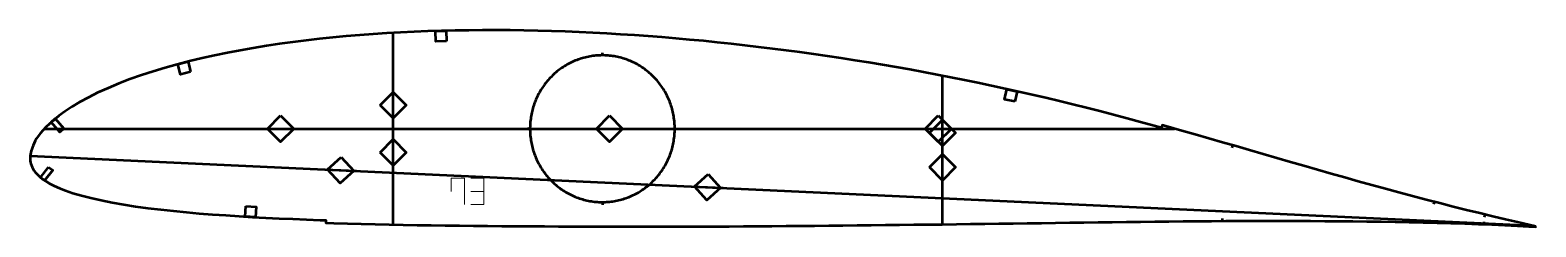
# Model space of a CAD drawing. Header units: metres. Extents: x 11 to 586, y 163 to 238.
import ezdxf

# ---------------------------------------------------------------- set-up
doc = ezdxf.new("R2010")
doc.units = ezdxf.units.M
doc.layers.add('Layer', color=1, linetype='Continuous', lineweight=50)
doc.layers.add('NumLabel', color=1, linetype='Continuous', lineweight=15)

msp = doc.modelspace()

# ---------------------------------------------------------------- linework, layer by layer
at = {"layer": 'Layer', "color": 7}
for p, q in [((149.55, 163.48), (149.55, 236.5)), ((359.55, 163.55), (359.55, 220.19)), ((149.55, 202.99), (149.55, 214.99)), ((359.55, 192.42), (359.55, 204.42)), ((16.24, 200), (448.26, 200)), ((100.55, 200), (112.55, 200)), ((149.55, 184.98), (149.55, 196.98)), ((226.25, 200), (238.25, 200)), ((351.96, 200), (363.96, 200)), ((359.55, 179.33), (359.55, 191.33)), ((10.82, 189.7), (584.79, 163.14)), ((123.52, 184.49), (135.5, 183.93)), ((263.76, 178), (275.75, 177.44))]:
    msp.add_line(p, q, dxfattribs=at)
at = {"layer": 'Layer'}
for p, q in [((229.55, 227.97), (229.55, 228.97)), ((201.87, 200), (200.87, 200)), ((257.22, 200), (258.22, 200)), ((470.4, 193.69), (470.14, 192.72)), ((229.55, 172.03), (229.55, 171.03)), ((547.48, 172.16), (547.25, 171.19)), ((566.88, 167.3), (566.67, 166.32)), ((466.45, 165.83), (466.44, 164.83)), ((546.47, 165.2), (546.44, 164.2)), ((566.46, 164.56), (566.43, 163.56))]:
    msp.add_line(p, q, dxfattribs=at)
for points in [[(586.33, 162.8), (583.7, 163.38), (579.41, 164.34), (574.8, 165.41), (569.97, 166.56), (564.98, 167.76), (559.91, 169.01), (554.79, 170.29), (549.63, 171.61), (544.46, 172.94), (539.27, 174.31), (534.08, 175.68), (528.89, 177.08), (523.71, 178.49), (518.53, 179.94), (513.34, 181.39), (508.15, 182.84), (502.95, 184.31), (497.75, 185.8), (492.54, 187.29), (487.33, 188.79), (482.14, 190.29), (476.95, 191.8), (471.77, 193.29), (466.58, 194.78), (461.4, 196.28), (456.22, 197.76), (451.03, 199.22), (445.86, 200.68), (443.49, 201.33), (443.23, 200.37), (440.43, 201.14), (435.26, 202.54), (430.1, 203.93), (424.93, 205.29), (419.76, 206.63), (414.6, 207.94), (409.43, 209.22), (404.27, 210.48), (399.09, 211.71), (393.9, 212.91), (388.71, 214.09), (383.52, 215.25), (378.32, 216.37), (373.13, 217.46), (367.92, 218.53), (362.71, 219.58), (357.51, 220.58), (352.29, 221.56), (347.06, 222.51), (341.83, 223.44), (336.6, 224.34), (331.37, 225.2), (326.12, 226.04), (320.87, 226.85), (315.61, 227.63), (310.36, 228.39), (305.09, 229.11), (299.82, 229.82), (294.55, 230.49), (289.28, 231.14), (284.01, 231.75), (278.73, 232.34), (273.45, 232.89), (268.17, 233.43), (262.89, 233.92), (257.6, 234.39), (252.32, 234.83), (247.04, 235.24), (241.76, 235.61), (236.48, 235.96), (231.2, 236.27), (225.91, 236.55), (220.63, 236.8), (215.36, 237.01), (210.09, 237.19), (204.81, 237.33), (199.55, 237.44), (194.28, 237.5), (189.01, 237.54), (183.76, 237.54), (178.51, 237.49), (173.27, 237.41), (168.04, 237.29), (162.81, 237.12), (157.59, 236.91), (152.37, 236.66), (147.17, 236.36), (141.98, 236.02), (136.79, 235.64), (131.62, 235.21), (126.48, 234.73), (121.36, 234.21), (116.26, 233.62), (111.18, 232.98), (106.13, 232.29), (101.1, 231.53), (96.1, 230.71), (91.12, 229.84), (86.2, 228.92), (81.32, 227.93), (76.5, 226.86), (71.73, 225.72), (67.03, 224.5), (62.37, 223.2), (57.8, 221.83), (53.32, 220.37), (48.94, 218.83), (44.69, 217.21), (40.6, 215.5), (36.71, 213.74), (33.07, 211.93), (29.71, 210.09), (26.68, 208.28), (24.02, 206.53), (21.73, 204.87), (19.78, 203.32), (18.15, 201.91), (16.78, 200.56), (15.63, 199.35), (14.69, 198.25), (13.91, 197.21), (13.27, 196.23), (12.74, 195.33), (12.3, 194.47), (11.93, 193.65), (11.63, 192.91), (11.38, 192.22), (11.19, 191.55), (11.03, 190.94), (10.92, 190.34), (10.83, 189.78), (10.77, 189.3), (10.8, 188.84), (10.82, 188.26), (10.85, 187.71), (10.91, 187.16), (11.04, 186.59), (11.24, 185.98), (11.52, 185.33), (11.89, 184.65), (12.37, 183.94), (12.95, 183.2), (13.66, 182.43), (14.51, 181.65), (15.52, 180.84), (16.75, 180.02), (18.23, 179.17), (19.96, 178.28), (21.98, 177.36), (24.36, 176.43), (27.15, 175.5), (30.37, 174.56), (33.96, 173.61), (37.88, 172.72), (42.11, 171.88), (46.54, 171.09), (51.11, 170.39), (55.82, 169.77), (60.68, 169.21), (65.6, 168.66), (70.51, 168.15), (75.45, 167.73), (80.49, 167.36), (85.57, 167), (90.65, 166.65), (95.74, 166.33), (100.85, 166.05), (105.99, 165.81), (111.18, 165.6), (116.4, 165.4), (121.65, 165.21), (123.81, 165.14), (123.77, 164.14), (126.87, 164.03), (132.12, 163.88), (137.38, 163.73), (142.67, 163.61), (147.99, 163.51), (153.34, 163.4), (158.71, 163.3), (164.09, 163.21), (169.48, 163.13), (174.87, 163.06), (180.27, 163), (185.67, 162.95), (191.09, 162.91), (196.52, 162.88), (201.95, 162.84), (207.38, 162.81), (212.82, 162.78), (218.25, 162.76), (223.68, 162.74), (229.12, 162.73), (234.56, 162.72), (239.99, 162.72), (245.43, 162.71), (250.87, 162.72), (256.3, 162.73), (261.74, 162.74), (267.18, 162.76), (272.62, 162.77), (278.06, 162.79), (283.49, 162.81), (288.91, 162.84), (294.34, 162.89), (299.78, 162.94), (305.21, 162.98), (310.65, 163.03), (316.08, 163.07), (321.51, 163.13), (326.93, 163.19), (332.35, 163.26), (337.77, 163.33), (343.19, 163.39), (348.61, 163.44), (354.03, 163.49), (359.45, 163.55), (364.87, 163.63), (370.3, 163.7), (375.72, 163.77), (381.13, 163.83), (386.54, 163.9), (391.95, 163.98), (397.36, 164.07), (402.78, 164.16), (408.2, 164.24), (413.62, 164.32), (419.04, 164.38), (424.47, 164.44), (429.9, 164.5), (435.31, 164.57), (440.72, 164.64), (446.13, 164.7), (451.54, 164.73), (456.97, 164.77), (462.4, 164.8), (467.83, 164.84), (473.25, 164.87), (478.66, 164.89), (484.07, 164.9), (489.48, 164.89), (494.88, 164.89), (500.28, 164.86), (505.67, 164.82), (511.06, 164.78), (516.45, 164.74), (521.83, 164.68), (527.21, 164.6), (532.58, 164.5), (537.95, 164.4), (543.3, 164.28), (548.64, 164.14), (553.96, 163.99), (559.24, 163.83), (564.46, 163.64), (569.6, 163.44), (574.58, 163.23), (579.33, 163.01), (583.72, 162.78), (586.41, 162.63)], [(257.22, 200), (257.22, 200.59), (257.2, 201.18), (257.17, 201.76), (257.12, 202.35), (257.07, 202.93), (257, 203.52), (256.92, 204.1), (256.83, 204.68), (256.73, 205.26), (256.61, 205.83), (256.49, 206.41), (256.35, 206.98), (256.2, 207.55), (256.03, 208.11), (255.86, 208.67), (255.67, 209.23), (255.47, 209.78), (255.27, 210.33), (255.05, 210.87), (254.81, 211.41), (254.57, 211.95), (254.32, 212.48), (254.05, 213), (253.78, 213.52), (253.49, 214.03), (253.19, 214.53), (252.89, 215.03), (252.57, 215.52), (252.24, 216.01), (251.9, 216.49), (251.55, 216.96), (251.2, 217.42), (250.83, 217.88), (250.45, 218.33), (250.07, 218.77), (249.67, 219.2), (249.27, 219.62), (248.86, 220.04), (248.44, 220.44), (248.01, 220.84), (247.57, 221.23), (247.12, 221.6), (246.67, 221.97), (246.21, 222.33), (245.74, 222.68), (245.27, 223.02), (244.79, 223.35), (244.3, 223.67), (243.8, 223.97), (243.3, 224.27), (242.79, 224.56), (242.28, 224.83), (241.76, 225.1), (241.24, 225.35), (240.71, 225.6), (240.17, 225.83), (239.63, 226.05), (239.09, 226.26), (238.54, 226.45), (237.99, 226.64), (237.43, 226.81), (236.87, 226.97), (236.31, 227.12), (235.74, 227.26), (235.18, 227.39), (234.61, 227.5), (234.03, 227.6), (233.46, 227.69), (232.88, 227.77), (232.3, 227.83), (231.72, 227.88), (231.14, 227.92), (230.56, 227.95), (229.98, 227.97), (229.4, 227.97), (228.82, 227.96), (228.24, 227.94), (227.66, 227.91), (227.08, 227.86), (226.5, 227.8), (225.92, 227.73), (225.35, 227.65), (224.77, 227.55), (224.2, 227.44), (223.63, 227.32), (223.06, 227.19), (222.5, 227.05), (221.94, 226.89), (221.38, 226.73), (220.83, 226.55), (220.28, 226.36), (219.73, 226.15), (219.19, 225.94), (218.65, 225.71), (218.12, 225.48), (217.59, 225.23), (217.07, 224.97), (216.56, 224.7), (216.04, 224.42), (215.54, 224.12), (215.04, 223.82), (214.55, 223.51), (214.06, 223.18), (213.59, 222.85), (213.11, 222.51), (212.65, 222.15), (212.19, 221.79), (211.74, 221.42), (211.3, 221.03), (210.87, 220.64), (210.44, 220.24), (210.03, 219.83), (209.62, 219.41), (209.22, 218.98), (208.83, 218.55), (208.45, 218.1), (208.08, 217.65), (207.71, 217.19), (207.36, 216.72), (207.02, 216.25), (206.69, 215.77), (206.36, 215.28), (206.05, 214.78), (205.75, 214.28), (205.46, 213.77), (205.18, 213.26), (204.91, 212.74), (204.65, 212.21), (204.4, 211.68), (204.16, 211.14), (203.93, 210.6), (203.72, 210.06), (203.52, 209.5), (203.32, 208.95), (203.14, 208.39), (202.98, 207.83), (202.82, 207.26), (202.67, 206.69), (202.54, 206.12), (202.42, 205.55), (202.31, 204.97), (202.21, 204.39), (202.13, 203.81), (202.05, 203.23), (201.99, 202.64), (201.94, 202.06), (201.91, 201.47), (201.88, 200.88), (201.87, 200.29), (201.87, 199.71), (201.88, 199.12), (201.91, 198.53), (201.94, 197.94), (201.99, 197.36), (202.05, 196.77), (202.13, 196.19), (202.21, 195.61), (202.31, 195.03), (202.42, 194.45), (202.54, 193.88), (202.67, 193.31), (202.82, 192.74), (202.98, 192.17), (203.14, 191.61), (203.32, 191.05), (203.52, 190.5), (203.72, 189.94), (203.93, 189.4), (204.16, 188.86), (204.4, 188.32), (204.65, 187.79), (204.91, 187.26), (205.18, 186.74), (205.46, 186.23), (205.75, 185.72), (206.05, 185.22), (206.36, 184.72), (206.69, 184.23), (207.02, 183.75), (207.36, 183.28), (207.71, 182.81), (208.08, 182.35), (208.45, 181.9), (208.83, 181.45), (209.22, 181.02), (209.62, 180.59), (210.03, 180.17), (210.44, 179.76), (210.87, 179.36), (211.3, 178.97), (211.74, 178.58), (212.19, 178.21), (212.65, 177.85), (213.11, 177.49), (213.59, 177.15), (214.06, 176.82), (214.55, 176.49), (215.04, 176.18), (215.54, 175.88), (216.04, 175.58), (216.56, 175.3), (217.07, 175.03), (217.59, 174.77), (218.12, 174.52), (218.65, 174.29), (219.19, 174.06), (219.73, 173.85), (220.28, 173.64), (220.83, 173.45), (221.38, 173.27), (221.94, 173.11), (222.5, 172.95), (223.06, 172.81), (223.63, 172.68), (224.2, 172.56), (224.77, 172.45), (225.35, 172.35), (225.92, 172.27), (226.5, 172.2), (227.08, 172.14), (227.66, 172.09), (228.24, 172.06), (228.82, 172.04), (229.4, 172.03), (229.98, 172.03), (230.56, 172.05), (231.14, 172.08), (231.72, 172.12), (232.3, 172.17), (232.88, 172.23), (233.46, 172.31), (234.03, 172.4), (234.61, 172.5), (235.18, 172.61), (235.74, 172.74), (236.31, 172.88), (236.87, 173.03), (237.43, 173.19), (237.99, 173.36), (238.54, 173.55), (239.09, 173.74), (239.63, 173.95), (240.17, 174.17), (240.71, 174.4), (241.24, 174.65), (241.76, 174.9), (242.28, 175.17), (242.79, 175.44), (243.3, 175.73), (243.8, 176.03), (244.3, 176.33), (244.79, 176.65), (245.27, 176.98), (245.74, 177.32), (246.21, 177.67), (246.67, 178.03), (247.12, 178.4), (247.57, 178.77), (248.01, 179.16), (248.44, 179.56), (248.86, 179.96), (249.27, 180.38), (249.67, 180.8), (250.07, 181.23), (250.45, 181.67), (250.83, 182.12), (251.2, 182.58), (251.55, 183.04), (251.9, 183.51), (252.24, 183.99), (252.57, 184.48), (252.89, 184.97), (253.19, 185.47), (253.49, 185.97), (253.78, 186.48), (254.05, 187), (254.32, 187.52), (254.57, 188.05), (254.81, 188.59), (255.05, 189.13), (255.27, 189.67), (255.47, 190.22), (255.67, 190.77), (255.86, 191.33), (256.03, 191.89), (256.2, 192.45), (256.35, 193.02), (256.49, 193.59), (256.61, 194.17), (256.73, 194.74), (256.83, 195.32), (256.92, 195.9), (257, 196.48), (257.07, 197.07), (257.12, 197.65), (257.17, 198.24), (257.2, 198.82), (257.22, 199.41), (257.22, 200)]]:
    msp.add_lwpolyline(points, close=True, dxfattribs=at)
for points in [[(169.9, 233.35), (165.9, 233.22), (165.77, 237.21), (169.77, 237.34), (169.9, 233.35)], [(72.14, 221.7), (68.27, 220.69), (67.27, 224.57), (71.14, 225.57), (72.14, 221.7)], [(144.55, 208.99), (149.55, 213.99), (154.55, 208.99), (149.55, 203.99), (144.55, 208.99)], [(387.21, 210.33), (383.31, 211.19), (384.17, 215.1), (388.08, 214.23), (387.21, 210.33)], [(23.65, 200.06), (22.14, 198.75), (18.87, 202.53), (20.38, 203.84), (23.65, 200.06)], [(106.55, 205), (111.55, 200), (106.55, 195), (101.55, 200), (106.55, 205)], [(232.25, 205), (237.25, 200), (232.25, 195), (227.25, 200), (232.25, 205)], [(357.96, 205), (362.96, 200), (357.96, 195), (352.96, 200), (357.96, 205)], [(354.55, 198.42), (359.55, 203.42), (364.55, 198.42), (359.55, 193.42), (354.55, 198.42)], [(144.55, 190.98), (149.55, 195.98), (154.55, 190.98), (149.55, 185.98), (144.55, 190.98)], [(354.55, 185.33), (359.55, 190.33), (364.55, 185.33), (359.55, 180.33), (354.55, 185.33)], [(17.83, 185.39), (19.41, 184.16), (16.32, 180.22), (14.75, 181.46), (17.83, 185.39)], [(129.74, 189.2), (134.51, 183.98), (129.28, 179.22), (124.52, 184.44), (129.74, 189.2)], [(269.99, 182.71), (274.75, 177.49), (269.52, 172.72), (264.76, 177.95), (269.99, 182.71)], [(93.24, 170.49), (97.24, 170.24), (96.98, 166.25), (92.99, 166.5), (93.24, 170.49)]]:
    msp.add_lwpolyline(points, dxfattribs=at)
at = {"layer": 'NumLabel', "color": 1}
for points in [[(171.77, 176.11), (171.77, 181.11), (176.77, 181.11), (176.77, 171.11)], [(179.27, 181.11), (184.27, 181.11), (184.27, 176.11), (179.27, 176.11), (184.27, 176.11), (184.27, 171.11), (179.27, 171.11)]]:
    msp.add_lwpolyline(points, dxfattribs=at)

doc.saveas('drawing.dxf')
